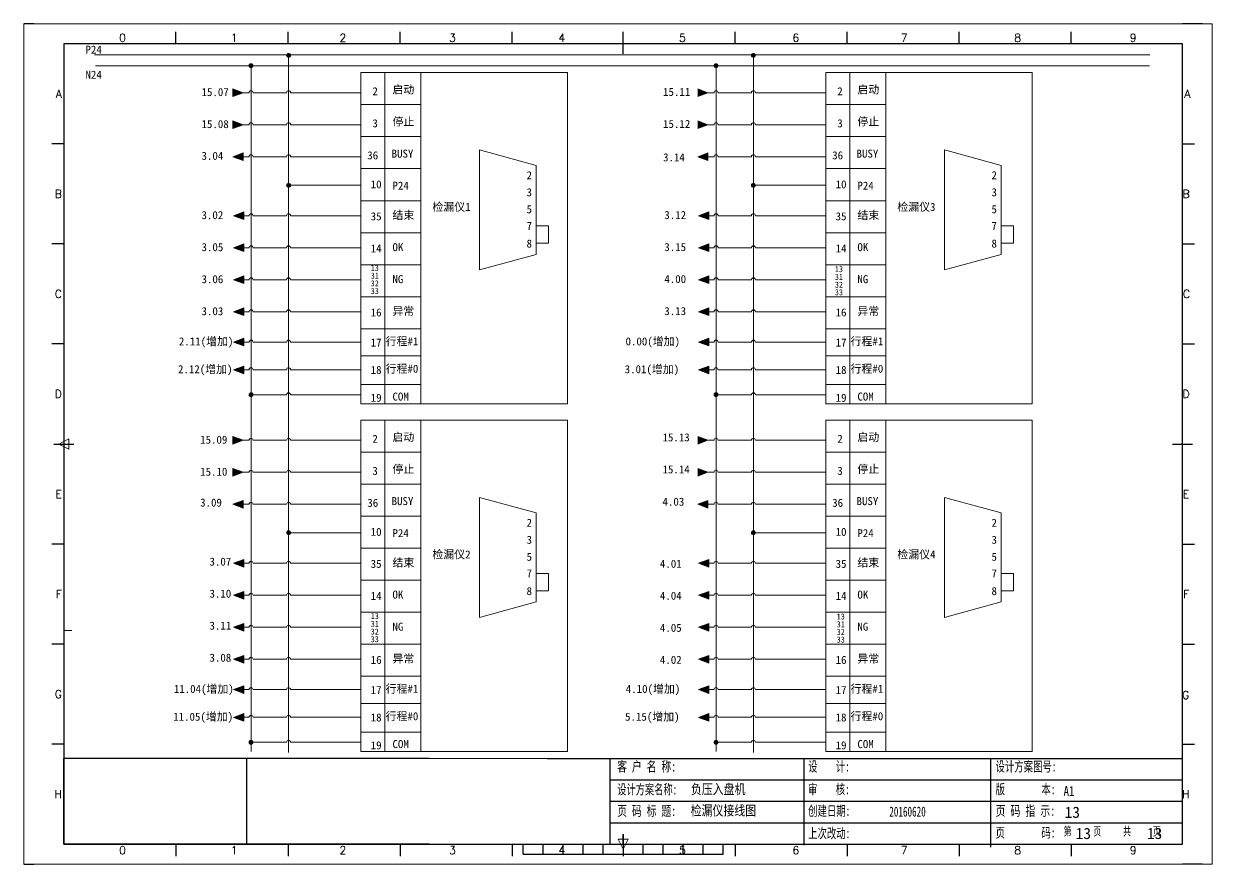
# Model space of a CAD drawing. Extents: x 2368 to 9674, y -1476 to 1321.
# Drawn here: x 5521.4 to 5818.4, y -569.8 to -359.8 of the extents above; entities that cross this region are included whole.
import ezdxf
from ezdxf.enums import TextEntityAlignment as Align

# ---------------------------------------------------------------- set-up
doc = ezdxf.new("R2010")
doc.units = 0
doc.header["$MEASUREMENT"] = 0
doc.layers.add('AE_BOR', color=1, linetype='Continuous')
doc.layers.add('MISC', color=2, linetype='Continuous')
doc.styles.add('Standard0.67', font='', dxfattribs={"width": 0.67})
doc.styles.add('Standard_0.8', font='', dxfattribs={"width": 0.8})
doc.styles.add('WD', font='romans.shx', dxfattribs={"bigfont": 'gbcbig.shx'})
doc.styles.add('样式 0', font='')
doc.styles.get('Standard0.67').set_extended_font_data('FangSong_GB2312')
doc.styles.get('Standard_0.8').set_extended_font_data('FangSong_GB2312')
doc.styles.get('样式 0').set_extended_font_data('KaiTi_GB2312')

# ---------------------------------------------------------------- blocks, each defined once
blk = doc.blocks.new('gb_a2_a')
for p, q in [((584, 410), (25, 410)), ((25, 410), (25, 10)), ((584, 10), (584, 410)), ((25, 10), (584, 10))]:
    blk.add_line(p, q)
at = {"lineweight": 9, "ltscale": 0.1}
blk.add_line((25, 116.86), (29, 116.86), dxfattribs=at)
at = {"layer": 'AE_BOR', "lineweight": 30}
for p, q in [((10, 420), (4.93, 420)), ((594, 420), (584, 420)), ((4.93, 0), (10, 0)), ((594, 0), (584, 0))]:
    blk.add_line(p, q, dxfattribs=at)
at = {"layer": 'AE_BOR', "color": 1, "lineweight": 15}
for p, q in [((4.93, 420), (598.93, 420)), ((4.93, 0), (4.93, 420)), ((598.93, 420), (598.93, 0)), ((22.5, 210), (27.5, 212.5)), ((27.5, 207.5), (22.5, 210)), ((27.5, 212.5), (27.5, 207.5)), ((304.5, 7.5), (302, 12.5)), ((302, 12.5), (307, 12.5)), ((307, 12.5), (304.5, 7.5)), ((598.93, 0), (4.93, 0))]:
    blk.add_line(p, q, dxfattribs=at)
at = {"layer": 'AE_BOR'}
for p, q in [((81, 410), (81, 416)), ((137, 410), (137, 416)), ((193, 410), (193, 416)), ((249, 410), (249, 416)), ((304.5, 410), (304.5, 416)), ((360.5, 410), (360.5, 416)), ((416.5, 410), (416.5, 416)), ((472.5, 410), (472.5, 416)), ((528.5, 410), (528.5, 416)), ((25, 360), (19, 360)), ((584, 360), (590, 360)), ((25, 310), (19, 310)), ((584, 310), (590, 310)), ((25, 260), (19, 260)), ((584, 260), (590, 260)), ((25, 160), (19, 160)), ((584, 160), (590, 160)), ((25, 110), (19, 110)), ((584, 110), (590, 110)), ((25, 60), (19, 60)), ((584, 60), (590, 60)), ((81, 10), (81, 4)), ((137, 10), (137, 4)), ((193, 10), (193, 4)), ((249, 10), (249, 4)), ((304.5, 10), (304.5, 4)), ((360.5, 10), (360.5, 4)), ((416.5, 10), (416.5, 4)), ((472.5, 10), (472.5, 4)), ((528.5, 10), (528.5, 4))]:
    blk.add_line(p, q, dxfattribs=at)
at = {"layer": 'AE_BOR', "color": 2, "lineweight": 30}
for p, q in [((304.5, 405), (304.5, 415)), ((20, 210), (30, 210)), ((579, 210), (589, 210)), ((304.5, 10), (304.5, 15)), ((304.5, 15), (304.5, 5)), ((254.5, 5), (254.5, 10)), ((264.5, 5), (264.5, 10)), ((274.5, 5), (274.5, 10)), ((284.5, 5), (284.5, 10)), ((294.5, 5), (294.5, 10)), ((304.5, 10), (304.5, 5)), ((314.5, 5), (314.5, 10)), ((324.5, 5), (324.5, 10)), ((334.5, 5), (334.5, 10)), ((344.5, 5), (344.5, 10)), ((354.5, 5), (354.5, 10)), ((254.5, 5), (354.5, 5))]:
    blk.add_line(p, q, dxfattribs=at)
at = {"layer": 'AE_BOR', "style": 'WD'}
for s, p in [('0', (54.27, 411)), ('1', (110.12, 411)), ('2', (164.42, 411)), ('3', (219.22, 411)), ('4', (273.82, 411)), ('5', (334.12, 411)), ('6', (390.81, 411)), ('7', (445.01, 411)), ('8', (501.67, 411)), ('9', (559.4, 411)), ('0', (54.27, 5)), ('1', (110.12, 5)), ('2', (164.42, 5)), ('3', (219.22, 5)), ('4', (273.82, 5)), ('5', (334.12, 5)), ('6', (390.81, 5)), ('7', (445.01, 5)), ('8', (501.67, 5)), ('9', (559.4, 5))]:
    blk.add_text(s, height=4, dxfattribs=at).set_placement(p, align=Align.CENTER)
for s, p in [('A', (24, 385)), ('A', (588.05, 385)), ('B', (24, 335)), ('B', (587.67, 335)), ('C', (24, 285)), ('C', (587.86, 285)), ('D', (24, 235)), ('D', (587.67, 235)), ('E', (24, 185)), ('E', (587.48, 185)), ('F', (24, 135)), ('F', (587.48, 135)), ('F', (587.48, 135)), ('G', (24, 85)), ('G', (587.48, 84.56)), ('H', (24, 35)), ('H', (587.67, 35))]:
    blk.add_text(s, height=4, dxfattribs=at).set_placement(p, align=Align.MIDDLE_RIGHT)

msp = doc.modelspace()

# ---------------------------------------------------------------- hatches: boundary and pattern name
at = {"lineweight": 0}
h = msp.add_hatch(color=256, dxfattribs=at)
edge = h.paths.add_edge_path()
edge.add_arc((5587.59158, -367.69015), 0.5, 0, 360)
h = msp.add_hatch(color=256, dxfattribs=at)
edge = h.paths.add_edge_path()
edge.add_arc((5703.77703, -367.69015), 0.5, 0, 360)
h = msp.add_hatch(color=256, dxfattribs=at)
edge = h.paths.add_edge_path()
edge.add_arc((5578.22816, -370.26906), 0.5, 0, 360)
h = msp.add_hatch(color=256, dxfattribs=at)
edge = h.paths.add_edge_path()
edge.add_arc((5694.41361, -370.26906), 0.5, 0, 360)
for points in [[(5573.64728, -376.04894), (5573.64728, -377.96588), (5576.22624, -377.00741)], [(5689.83274, -376.04894), (5689.83274, -377.96588), (5692.41169, -377.00741)], [(5573.64728, -384.04894), (5573.64728, -385.96588), (5576.22624, -385.00741)], [(5689.83274, -384.04894), (5689.83274, -385.96588), (5692.41169, -385.00741)], [(5576.22624, -393.96612), (5576.22624, -392.04919), (5573.64728, -393.00766)], [(5692.41169, -393.96612), (5692.41169, -392.04919), (5689.83274, -393.00766)], [(5576.43345, -408.71852), (5576.43345, -406.80158), (5573.8545, -407.76005)], [(5692.61891, -408.71852), (5692.61891, -406.80158), (5690.03996, -407.76005)], [(5576.43345, -416.71852), (5576.43345, -414.80158), (5573.8545, -415.76005)], [(5692.61891, -416.71852), (5692.61891, -414.80158), (5690.03996, -415.76005)], [(5576.43345, -424.71852), (5576.43345, -422.80158), (5573.8545, -423.76005)], [(5692.61891, -424.71852), (5692.61891, -422.80158), (5690.03996, -423.76005)], [(5576.43345, -432.71852), (5576.43345, -430.80158), (5573.8545, -431.76005)], [(5692.61891, -432.71852), (5692.61891, -430.80158), (5690.03996, -431.76005)], [(5576.43345, -440.26649), (5576.43345, -438.34956), (5573.8545, -439.30803)], [(5692.61891, -440.26649), (5692.61891, -438.34956), (5690.03996, -439.30803)], [(5576.43345, -447.21661), (5576.43345, -445.29967), (5573.8545, -446.25814)], [(5692.61891, -447.21661), (5692.61891, -445.29967), (5690.03996, -446.25814)], [(5573.64728, -462.87805), (5573.64728, -464.79499), (5576.22624, -463.83652)], [(5689.83274, -462.87805), (5689.83274, -464.79499), (5692.41169, -463.83652)], [(5573.64728, -470.87805), (5573.64728, -472.79499), (5576.22624, -471.83652)], [(5689.83274, -470.87805), (5689.83274, -472.79499), (5692.41169, -471.83652)], [(5576.22624, -480.79523), (5576.22624, -478.8783), (5573.64728, -479.83676)], [(5692.41169, -480.79523), (5692.41169, -478.8783), (5689.83274, -479.83676)], [(5576.43345, -495.54763), (5576.43345, -493.63069), (5573.8545, -494.58916)], [(5692.61891, -495.54763), (5692.61891, -493.63069), (5690.03996, -494.58916)], [(5576.43345, -503.54763), (5576.43345, -501.63069), (5573.8545, -502.58916)], [(5692.61891, -503.54763), (5692.61891, -501.63069), (5690.03996, -502.58916)], [(5576.43345, -511.54763), (5576.43345, -509.63069), (5573.8545, -510.58916)], [(5692.61891, -511.54763), (5692.61891, -509.63069), (5690.03996, -510.58916)], [(5576.43345, -519.54763), (5576.43345, -517.63069), (5573.8545, -518.58916)], [(5692.61891, -519.54763), (5692.61891, -517.63069), (5690.03996, -518.58916)], [(5576.43345, -527.0956), (5576.43345, -525.17867), (5573.8545, -526.13713)], [(5692.61891, -527.0956), (5692.61891, -525.17867), (5690.03996, -526.13713)], [(5576.43345, -534.04572), (5576.43345, -532.12878), (5573.8545, -533.08725)], [(5692.61891, -534.04572), (5692.61891, -532.12878), (5690.03996, -533.08725)]]:
    msp.add_hatch(color=256, dxfattribs=at).paths.add_polyline_path(points)
h = msp.add_hatch(color=256, dxfattribs=at)
edge = h.paths.add_edge_path()
edge.add_arc((5587.59158, -400.15341), 0.5, 0, 360)
h = msp.add_hatch(color=256, dxfattribs=at)
edge = h.paths.add_edge_path()
edge.add_arc((5703.77703, -400.15341), 0.5, 0, 360)
h = msp.add_hatch(color=256, dxfattribs=at)
edge = h.paths.add_edge_path()
edge.add_arc((5578.22816, -452.48754), 0.5, 0, 360)
h = msp.add_hatch(color=256, dxfattribs=at)
edge = h.paths.add_edge_path()
edge.add_arc((5694.41361, -452.48754), 0.5, 0, 360)
h = msp.add_hatch(color=256, dxfattribs=at)
edge = h.paths.add_edge_path()
edge.add_arc((5587.59158, -486.98252), 0.5, 0, 360)
h = msp.add_hatch(color=256, dxfattribs=at)
edge = h.paths.add_edge_path()
edge.add_arc((5703.77703, -486.98252), 0.5, 0, 360)
h = msp.add_hatch(color=256, dxfattribs=at)
edge = h.paths.add_edge_path()
edge.add_arc((5578.22816, -539.31665), 0.5, 0, 360)
h = msp.add_hatch(color=256, dxfattribs=at)
edge = h.paths.add_edge_path()
edge.add_arc((5694.41361, -539.31665), 0.5, 0, 360)

# ---------------------------------------------------------------- linework, layer by layer
for p, q in [((5539.06744, -367.584), (5802.83879, -367.584)), ((5587.59158, -375.10831), (5587.59158, -368.19015)), ((5703.77703, -375.10831), (5703.77703, -368.19015)), ((5539.32785, -370.26494), (5802.72344, -370.26494)), ((5578.22816, -541.63165), (5578.22816, -370.76906)), ((5587.59158, -444.188), (5587.59158, -370.56161)), ((5694.41361, -541.63165), (5694.41361, -370.76906)), ((5703.77703, -444.188), (5703.77703, -370.56161)), ((5611.64575, -371.99098), (5611.64575, -454.75786)), ((5620.64575, -371.99098), (5620.64575, -454.75786)), ((5727.8312, -371.99098), (5727.8312, -454.75786)), ((5736.8312, -371.99098), (5736.8312, -454.75786)), ((5576.22624, -377.00741), (5573.64728, -376.04894)), ((5573.64728, -376.04894), (5573.64728, -377.96588)), ((5576.22624, -377.00741), (5573.64728, -377.96588)), ((5577.72816, -377.00741), (5576.22624, -377.00741)), ((5587.09158, -377.00741), (5578.72816, -377.00741)), ((5605.64575, -377.00741), (5588.09158, -377.00741)), ((5692.41169, -377.00741), (5689.83274, -376.04894)), ((5692.41169, -377.00741), (5689.83274, -377.96588)), ((5693.91361, -377.00741), (5692.41169, -377.00741)), ((5703.27703, -377.00741), (5694.91361, -377.00741)), ((5721.8312, -377.00741), (5704.27703, -377.00741)), ((5605.64575, -379.99098), (5620.64575, -379.99098)), ((5721.8312, -379.99098), (5736.8312, -379.99098)), ((5576.22624, -385.00741), (5573.64728, -384.04894)), ((5573.64728, -384.04894), (5573.64728, -385.96588)), ((5576.22624, -385.00741), (5573.64728, -385.96588)), ((5577.72816, -385.00741), (5576.22624, -385.00741)), ((5587.09158, -385.00741), (5578.72816, -385.00741)), ((5605.64575, -385.00741), (5588.09158, -385.00741)), ((5692.41169, -385.00741), (5689.83274, -384.04894)), ((5692.41169, -385.00741), (5689.83274, -385.96588)), ((5693.91361, -385.00741), (5692.41169, -385.00741)), ((5703.27703, -385.00741), (5694.91361, -385.00741)), ((5721.8312, -385.00741), (5704.27703, -385.00741)), ((5605.64575, -387.99098), (5620.64575, -387.99098)), ((5721.8312, -387.99098), (5736.8312, -387.99098)), ((5635.30556, -391.30037), (5649.49041, -395.16436)), ((5635.30556, -391.30037), (5635.30556, -421.30037)), ((5751.49101, -391.30037), (5765.67586, -395.16436)), ((5751.49101, -391.30037), (5751.49101, -421.30037)), ((5573.64728, -393.00766), (5576.22624, -392.04919)), ((5573.64728, -393.00766), (5576.22624, -393.96612)), ((5576.22624, -393.96612), (5576.22624, -392.04919)), ((5577.72816, -393.00741), (5576.22624, -393.00741)), ((5587.09158, -393.00741), (5578.72816, -393.00741)), ((5605.64575, -393.00741), (5588.09158, -393.00741)), ((5689.83274, -393.00766), (5692.41169, -392.04919)), ((5689.83274, -393.00766), (5692.41169, -393.96612)), ((5692.41169, -393.96612), (5692.41169, -392.04919)), ((5693.91361, -393.00741), (5692.41169, -393.00741)), ((5703.27703, -393.00741), (5694.91361, -393.00741)), ((5721.8312, -393.00741), (5704.27703, -393.00741)), ((5605.64575, -395.99098), (5620.64575, -395.99098)), ((5649.49041, -395.16436), (5649.49041, -417.43638)), ((5721.8312, -395.99098), (5736.8312, -395.99098)), ((5765.67586, -395.16436), (5765.67586, -417.43638)), ((5605.64575, -400.15341), (5587.59158, -400.15341)), ((5721.8312, -400.15341), (5703.77703, -400.15341)), ((5573.8545, -407.76005), (5576.43345, -406.80158)), ((5576.43345, -408.71852), (5576.43345, -406.80158)), ((5605.64575, -403.99098), (5620.64575, -403.99098)), ((5690.03996, -407.76005), (5692.61891, -406.80158)), ((5692.61891, -408.71852), (5692.61891, -406.80158)), ((5721.8312, -403.99098), (5736.8312, -403.99098)), ((5573.8545, -407.76005), (5576.43345, -408.71852)), ((5577.72816, -407.75942), (5573.96374, -407.76053)), ((5587.09158, -407.75667), (5578.72816, -407.75913)), ((5605.64575, -407.7512), (5588.09158, -407.75637)), ((5690.03996, -407.76005), (5692.61891, -408.71852)), ((5693.91361, -407.75942), (5690.1492, -407.76053)), ((5703.27703, -407.75667), (5694.91361, -407.75913)), ((5721.8312, -407.7512), (5704.27703, -407.75637)), ((5605.64575, -411.99098), (5620.64575, -411.99098)), ((5649.42964, -410.27943), (5652.57654, -410.27943)), ((5652.57654, -410.27943), (5652.57654, -414.61189)), ((5721.8312, -411.99098), (5736.8312, -411.99098)), ((5765.6151, -410.27943), (5768.762, -410.27943)), ((5768.762, -410.27943), (5768.762, -414.61189)), ((5573.8545, -415.76005), (5576.43345, -414.80158)), ((5573.8545, -415.76005), (5576.43345, -416.71852)), ((5577.72816, -415.75942), (5576.22624, -415.75987)), ((5576.43345, -416.71852), (5576.43345, -414.80158)), ((5587.09158, -415.75667), (5578.72816, -415.75913)), ((5605.64575, -415.7512), (5588.09158, -415.75637)), ((5652.57654, -414.61189), (5649.51469, -414.61189)), ((5690.03996, -415.76005), (5692.61891, -414.80158)), ((5690.03996, -415.76005), (5692.61891, -416.71852)), ((5693.91361, -415.75942), (5692.41169, -415.75987)), ((5692.61891, -416.71852), (5692.61891, -414.80158)), ((5703.27703, -415.75667), (5694.91361, -415.75913)), ((5721.8312, -415.7512), (5704.27703, -415.75637)), ((5768.762, -414.61189), (5765.70015, -414.61189)), ((5635.30556, -421.30037), (5649.49041, -417.43638)), ((5751.49101, -421.30037), (5765.67586, -417.43638)), ((5605.64575, -419.99098), (5620.64575, -419.99098)), ((5721.8312, -419.99098), (5736.8312, -419.99098)), ((5573.8545, -423.76005), (5576.43345, -422.80158)), ((5573.8545, -423.76005), (5576.43345, -424.71852)), ((5577.72816, -423.7512), (5576.24316, -423.7512)), ((5576.43345, -424.71852), (5576.43345, -422.80158)), ((5587.09158, -423.7512), (5578.72816, -423.7512)), ((5605.64575, -423.7512), (5588.09158, -423.7512)), ((5690.03996, -423.76005), (5692.61891, -422.80158)), ((5690.03996, -423.76005), (5692.61891, -424.71852)), ((5693.91361, -423.7512), (5692.42862, -423.7512)), ((5692.61891, -424.71852), (5692.61891, -422.80158)), ((5703.27703, -423.7512), (5694.91361, -423.7512)), ((5721.8312, -423.7512), (5704.27703, -423.7512)), ((5605.64575, -427.99098), (5620.64575, -427.99098)), ((5721.8312, -427.99098), (5736.8312, -427.99098)), ((5573.8545, -431.76005), (5576.43345, -430.80158)), ((5573.8545, -431.76005), (5576.43345, -432.71852)), ((5577.72816, -431.7512), (5576.24316, -431.7512)), ((5576.43345, -432.71852), (5576.43345, -430.80158)), ((5587.09158, -431.7512), (5578.72816, -431.7512)), ((5605.64575, -431.7512), (5588.09158, -431.7512)), ((5690.03996, -431.76005), (5692.61891, -430.80158)), ((5690.03996, -431.76005), (5692.61891, -432.71852)), ((5693.91361, -431.7512), (5692.42862, -431.7512)), ((5692.61891, -432.71852), (5692.61891, -430.80158)), ((5703.27703, -431.7512), (5694.91361, -431.7512)), ((5721.8312, -431.7512), (5704.27703, -431.7512)), ((5605.64575, -435.99098), (5620.64575, -435.99098)), ((5721.8312, -435.99098), (5736.8312, -435.99098)), ((5573.8545, -439.30803), (5576.43345, -438.34956)), ((5573.8545, -439.30803), (5576.43345, -440.26649)), ((5576.43345, -440.26649), (5576.43345, -438.34956)), ((5577.72816, -439.34311), (5576.45587, -439.34311)), ((5587.09158, -439.34311), (5578.72816, -439.34311)), ((5605.61474, -439.34311), (5588.09158, -439.34311)), ((5690.03996, -439.30803), (5692.61891, -438.34956)), ((5690.03996, -439.30803), (5692.61891, -440.26649)), ((5692.61891, -440.26649), (5692.61891, -438.34956)), ((5693.91361, -439.34311), (5692.64132, -439.34311)), ((5703.27703, -439.34311), (5694.91361, -439.34311)), ((5721.8002, -439.34311), (5704.27703, -439.34311)), ((5573.8545, -446.25814), (5576.43345, -445.29967)), ((5576.43345, -447.21661), (5576.43345, -445.29967)), ((5587.59158, -541.8805), (5587.59158, -444.188)), ((5605.64575, -442.77126), (5620.64575, -442.77126)), ((5690.03996, -446.25814), (5692.61891, -445.29967)), ((5692.61891, -447.21661), (5692.61891, -445.29967)), ((5703.77703, -541.8805), (5703.77703, -444.188)), ((5721.8312, -442.77126), (5736.8312, -442.77126)), ((5573.8545, -446.25814), (5576.43345, -447.21661)), ((5577.72816, -446.2185), (5576.4929, -446.2185)), ((5587.09158, -446.2185), (5578.72816, -446.2185)), ((5605.61474, -446.2185), (5588.09158, -446.2185)), ((5690.03996, -446.25814), (5692.61891, -447.21661)), ((5693.91361, -446.2185), (5692.67836, -446.2185)), ((5703.27703, -446.2185), (5694.91361, -446.2185)), ((5721.8002, -446.2185), (5704.27703, -446.2185)), ((5605.64575, -449.92409), (5620.64575, -449.92409)), ((5721.8312, -449.92409), (5736.8312, -449.92409)), ((5587.09158, -452.48754), (5578.22816, -452.48754)), ((5605.61151, -452.48754), (5588.09158, -452.48754)), ((5703.27703, -452.48754), (5694.41361, -452.48754)), ((5721.79697, -452.48754), (5704.27703, -452.48754)), ((5611.64575, -458.82009), (5611.64575, -541.58697)), ((5620.64575, -458.82009), (5620.64575, -541.58697)), ((5727.8312, -458.82009), (5727.8312, -541.58697)), ((5736.8312, -458.82009), (5736.8312, -541.58697)), ((5576.22624, -463.83652), (5573.64728, -462.87805)), ((5573.64728, -462.87805), (5573.64728, -464.79499)), ((5692.41169, -463.83652), (5689.83274, -462.87805)), ((5576.22624, -463.83652), (5573.64728, -464.79499)), ((5577.72816, -463.83652), (5576.22624, -463.83652)), ((5587.09158, -463.83652), (5578.72816, -463.83652)), ((5605.64575, -463.83652), (5588.09158, -463.83652)), ((5692.41169, -463.83652), (5689.83274, -464.79499)), ((5693.91361, -463.83652), (5692.41169, -463.83652)), ((5703.27703, -463.83652), (5694.91361, -463.83652)), ((5721.8312, -463.83652), (5704.27703, -463.83652)), ((5605.64575, -466.82009), (5620.64575, -466.82009)), ((5721.8312, -466.82009), (5736.8312, -466.82009)), ((5576.22624, -471.83652), (5573.64728, -470.87805)), ((5573.64728, -470.87805), (5573.64728, -472.79499)), ((5576.22624, -471.83652), (5573.64728, -472.79499)), ((5577.72816, -471.83652), (5576.22624, -471.83652)), ((5587.09158, -471.83652), (5578.72816, -471.83652)), ((5605.64575, -471.83652), (5588.09158, -471.83652)), ((5692.41169, -471.83652), (5689.83274, -470.87805)), ((5692.41169, -471.83652), (5689.83274, -472.79499)), ((5693.91361, -471.83652), (5692.41169, -471.83652)), ((5703.27703, -471.83652), (5694.91361, -471.83652)), ((5721.8312, -471.83652), (5704.27703, -471.83652)), ((5605.64575, -474.82009), (5620.64575, -474.82009)), ((5721.8312, -474.82009), (5736.8312, -474.82009)), ((5635.30556, -478.12948), (5649.49041, -481.99347)), ((5635.30556, -478.12948), (5635.30556, -508.12948)), ((5751.49101, -478.12948), (5765.67586, -481.99347)), ((5751.49101, -478.12948), (5751.49101, -508.12948)), ((5573.64728, -479.83676), (5576.22624, -478.8783)), ((5573.64728, -479.83676), (5576.22624, -480.79523)), ((5576.22624, -480.79523), (5576.22624, -478.8783)), ((5577.72816, -479.83652), (5576.22624, -479.83652)), ((5587.09158, -479.83652), (5578.72816, -479.83652)), ((5605.64575, -479.83652), (5588.09158, -479.83652)), ((5689.83274, -479.83676), (5692.41169, -478.8783)), ((5689.83274, -479.83676), (5692.41169, -480.79523)), ((5692.41169, -480.79523), (5692.41169, -478.8783)), ((5693.91361, -479.83652), (5692.41169, -479.83652)), ((5703.27703, -479.83652), (5694.91361, -479.83652)), ((5721.8312, -479.83652), (5704.27703, -479.83652)), ((5605.64575, -482.82009), (5620.64575, -482.82009)), ((5649.49041, -481.99347), (5649.49041, -504.26549)), ((5721.8312, -482.82009), (5736.8312, -482.82009)), ((5765.67586, -481.99347), (5765.67586, -504.26549)), ((5605.64575, -486.98252), (5587.59158, -486.98252)), ((5721.8312, -486.98252), (5703.77703, -486.98252)), ((5605.64575, -490.82009), (5620.64575, -490.82009)), ((5721.8312, -490.82009), (5736.8312, -490.82009)), ((5573.8545, -494.58916), (5576.43345, -493.63069)), ((5573.8545, -494.58916), (5576.43345, -495.54763)), ((5577.72816, -494.58853), (5573.96374, -494.58964)), ((5576.43345, -495.54763), (5576.43345, -493.63069)), ((5587.09158, -494.58578), (5578.72816, -494.58824)), ((5605.64575, -494.58031), (5588.09158, -494.58548)), ((5690.03996, -494.58916), (5692.61891, -493.63069)), ((5690.03996, -494.58916), (5692.61891, -495.54763)), ((5693.91361, -494.58853), (5690.1492, -494.58964)), ((5692.61891, -495.54763), (5692.61891, -493.63069)), ((5703.27703, -494.58578), (5694.91361, -494.58824)), ((5721.8312, -494.58031), (5704.27703, -494.58548)), ((5605.64575, -498.82009), (5620.64575, -498.82009)), ((5649.42964, -497.10854), (5652.57654, -497.10854)), ((5652.57654, -497.10854), (5652.57654, -501.441)), ((5721.8312, -498.82009), (5736.8312, -498.82009)), ((5765.6151, -497.10854), (5768.762, -497.10854)), ((5768.762, -497.10854), (5768.762, -501.441)), ((5573.8545, -502.58916), (5576.43345, -501.63069)), ((5576.43345, -503.54763), (5576.43345, -501.63069)), ((5652.57654, -501.441), (5649.51469, -501.441)), ((5690.03996, -502.58916), (5692.61891, -501.63069)), ((5692.61891, -503.54763), (5692.61891, -501.63069)), ((5768.762, -501.441), (5765.70015, -501.441)), ((5573.8545, -502.58916), (5576.43345, -503.54763)), ((5577.72816, -502.58853), (5576.22624, -502.58898)), ((5587.09158, -502.58578), (5578.72816, -502.58824)), ((5605.64575, -502.58031), (5588.09158, -502.58548)), ((5635.30556, -508.12948), (5649.49041, -504.26549)), ((5690.03996, -502.58916), (5692.61891, -503.54763)), ((5693.91361, -502.58853), (5692.41169, -502.58898)), ((5703.27703, -502.58578), (5694.91361, -502.58824)), ((5721.8312, -502.58031), (5704.27703, -502.58548)), ((5751.49101, -508.12948), (5765.67586, -504.26549)), ((5605.64575, -506.82009), (5620.64575, -506.82009)), ((5721.8312, -506.82009), (5736.8312, -506.82009)), ((5573.8545, -510.58916), (5576.43345, -509.63069)), ((5573.8545, -510.58916), (5576.43345, -511.54763)), ((5577.72816, -510.58031), (5576.24316, -510.58031)), ((5576.43345, -511.54763), (5576.43345, -509.63069)), ((5587.09158, -510.58031), (5578.72816, -510.58031)), ((5605.64575, -510.58031), (5588.09158, -510.58031)), ((5690.03996, -510.58916), (5692.61891, -509.63069)), ((5690.03996, -510.58916), (5692.61891, -511.54763)), ((5693.91361, -510.58031), (5692.42862, -510.58031)), ((5692.61891, -511.54763), (5692.61891, -509.63069)), ((5703.27703, -510.58031), (5694.91361, -510.58031)), ((5721.8312, -510.58031), (5704.27703, -510.58031)), ((5605.64575, -514.82009), (5620.64575, -514.82009)), ((5721.8312, -514.82009), (5736.8312, -514.82009)), ((5573.8545, -518.58916), (5576.43345, -517.63069)), ((5573.8545, -518.58916), (5576.43345, -519.54763)), ((5577.72816, -518.58031), (5576.24316, -518.58031)), ((5576.43345, -519.54763), (5576.43345, -517.63069)), ((5587.09158, -518.58031), (5578.72816, -518.58031)), ((5605.64575, -518.58031), (5588.09158, -518.58031)), ((5690.03996, -518.58916), (5692.61891, -517.63069)), ((5690.03996, -518.58916), (5692.61891, -519.54763)), ((5693.91361, -518.58031), (5692.42862, -518.58031)), ((5692.61891, -519.54763), (5692.61891, -517.63069)), ((5703.27703, -518.58031), (5694.91361, -518.58031)), ((5721.8312, -518.58031), (5704.27703, -518.58031)), ((5573.8545, -526.13713), (5576.43345, -525.17867)), ((5576.43345, -527.0956), (5576.43345, -525.17867)), ((5605.64575, -522.82009), (5620.64575, -522.82009)), ((5690.03996, -526.13713), (5692.61891, -525.17867)), ((5692.61891, -527.0956), (5692.61891, -525.17867)), ((5721.8312, -522.82009), (5736.8312, -522.82009)), ((5573.8545, -526.13713), (5576.43345, -527.0956)), ((5577.72816, -526.17222), (5576.45587, -526.17222)), ((5587.09158, -526.17222), (5578.72816, -526.17222)), ((5605.61474, -526.17222), (5588.09158, -526.17222)), ((5690.03996, -526.13713), (5692.61891, -527.0956)), ((5693.91361, -526.17222), (5692.64132, -526.17222)), ((5703.27703, -526.17222), (5694.91361, -526.17222)), ((5721.8002, -526.17222), (5704.27703, -526.17222)), ((5605.64575, -529.60037), (5620.64575, -529.60037)), ((5721.8312, -529.60037), (5736.8312, -529.60037)), ((5573.8545, -533.08725), (5576.43345, -532.12878)), ((5573.8545, -533.08725), (5576.43345, -534.04572)), ((5576.43345, -534.04572), (5576.43345, -532.12878)), ((5577.72816, -533.04761), (5576.4929, -533.04761)), ((5587.09158, -533.04761), (5578.72816, -533.04761)), ((5605.61474, -533.04761), (5588.09158, -533.04761)), ((5690.03996, -533.08725), (5692.61891, -532.12878)), ((5690.03996, -533.08725), (5692.61891, -534.04572)), ((5692.61891, -534.04572), (5692.61891, -532.12878)), ((5693.91361, -533.04761), (5692.67836, -533.04761)), ((5703.27703, -533.04761), (5694.91361, -533.04761)), ((5721.8002, -533.04761), (5704.27703, -533.04761)), ((5605.64575, -536.7532), (5620.64575, -536.7532)), ((5721.8312, -536.7532), (5736.8312, -536.7532)), ((5587.09158, -539.31665), (5578.22816, -539.31665)), ((5605.61151, -539.31665), (5588.09158, -539.31665)), ((5703.27703, -539.31665), (5694.41361, -539.31665)), ((5721.79697, -539.31665), (5704.27703, -539.31665))]:
    msp.add_line(p, q, dxfattribs=at)
at = {"color": 0, "ltscale": 2}
for p, q in [((5531.45529, -564.78885), (5531.45529, -543.34276)), ((5622.76023, -543.34276), (5531.45529, -543.34276)), ((5652.22186, -543.34276), (5810.95529, -543.34276)), ((5667.92033, -543.34276), (5667.92033, -564.78885)), ((5716.48619, -565.05329), (5716.48619, -543.34276)), ((5763.06638, -565.54675), (5763.06638, -543.34276)), ((5810.95529, -564.78885), (5810.95529, -543.34276)), ((5780.95746, -559.42732), (5810.95529, -559.42732)), ((5622.76023, -564.78885), (5531.45529, -564.78885)), ((5780.95746, -564.78885), (5810.95529, -564.78885))]:
    msp.add_line(p, q, dxfattribs=at)
at = {"color": 0}
msp.add_line((5577.10776, -543.34276), (5577.10776, -564.78885), dxfattribs=at)
at = {"lineweight": 9, "ltscale": 0.1}
for p, q in [((5622.76023, -543.34276), (5652.22186, -543.34276)), ((5622.76023, -564.78885), (5652.22186, -564.78885)), ((5650.86451, -564.78885), (5650.86451, -564.78885)), ((5650.86451, -564.78885), (5650.86451, -564.78885))]:
    msp.add_line(p, q, dxfattribs=at)
for p, q in [((5667.92033, -548.70428), (5712.17186, -548.70428)), ((5712.17186, -548.70428), (5780.95746, -548.70428)), ((5780.95746, -548.70428), (5810.95529, -548.70428)), ((5667.92033, -554.0658), (5712.17186, -554.0658)), ((5712.17186, -554.0658), (5780.95746, -554.0658)), ((5780.95746, -554.0658), (5810.95529, -554.0658)), ((5667.92033, -559.42732), (5712.17186, -559.42732)), ((5712.17186, -559.42732), (5780.95746, -559.42732)), ((5652.22186, -564.78885), (5712.17186, -564.78885)), ((5652.22186, -564.78885), (5712.17186, -564.78885)), ((5712.17186, -564.78885), (5780.95746, -564.78885))]:
    msp.add_line(p, q)
at = {"lineweight": 0}
for points in [[(5605.64575, -371.99098), (5657.27316, -371.99098), (5657.27316, -454.75786), (5605.64575, -454.75786)], [(5721.8312, -371.99098), (5773.45862, -371.99098), (5773.45862, -454.75786), (5721.8312, -454.75786)], [(5605.64575, -458.82009), (5657.27316, -458.82009), (5657.27316, -541.58697), (5605.64575, -541.58697)], [(5721.8312, -458.82009), (5773.45862, -458.82009), (5773.45862, -541.58697), (5721.8312, -541.58697)]]:
    msp.add_lwpolyline(points, close=True, dxfattribs=at)
for centre in [(5587.59158, -367.69015), (5703.77703, -367.69015), (5578.22816, -370.26906), (5694.41361, -370.26906), (5587.59158, -400.15341), (5703.77703, -400.15341), (5578.22816, -452.48754), (5694.41361, -452.48754), (5587.59158, -486.98252), (5703.77703, -486.98252), (5578.22816, -539.31665), (5694.41361, -539.31665)]:
    msp.add_circle(centre, 0.5, dxfattribs=at)
for centre, start, end in [((5578.22816, -377.00741), 0, 180), ((5587.59158, -377.00741), 360, 180), ((5694.41361, -377.00741), 0, 180), ((5703.77703, -377.00741), 360, 180), ((5578.22816, -385.00741), 0, 180), ((5587.59158, -385.00741), 360, 180), ((5694.41361, -385.00741), 0, 180), ((5703.77703, -385.00741), 360, 180), ((5578.22816, -393.00741), 0, 180), ((5587.59158, -393.00741), 360, 180), ((5694.41361, -393.00741), 0, 180), ((5703.77703, -393.00741), 360, 180), ((5578.22816, -407.75928), 0.0168747, 180.0168747), ((5587.59158, -407.75652), 0.0168747, 180.0168747), ((5694.41361, -407.75928), 0.0168747, 180.0168747), ((5703.77703, -407.75652), 0.0168747, 180.0168747), ((5578.22816, -415.75928), 0.0168747, 180.0168747), ((5587.59158, -415.75652), 0.0168747, 180.0168747), ((5694.41361, -415.75928), 0.0168747, 180.0168747), ((5703.77703, -415.75652), 0.0168747, 180.0168747), ((5578.22816, -423.7512), 360, 180), ((5587.59158, -423.7512), 360, 180), ((5694.41361, -423.7512), 360, 180), ((5703.77703, -423.7512), 360, 180), ((5578.22816, -431.7512), 0, 180), ((5587.59158, -431.7512), 0, 180), ((5694.41361, -431.7512), 0, 180), ((5703.77703, -431.7512), 0, 180), ((5578.22816, -439.34311), 0, 180), ((5587.59158, -439.34311), 0, 180), ((5694.41361, -439.34311), 0, 180), ((5703.77703, -439.34311), 0, 180), ((5578.22816, -446.2185), 0, 180), ((5587.59158, -446.2185), 0, 180), ((5694.41361, -446.2185), 0, 180), ((5703.77703, -446.2185), 0, 180), ((5587.59158, -452.48754), 0, 180), ((5703.77703, -452.48754), 0, 180), ((5578.22816, -463.83652), 0, 180), ((5587.59158, -463.83652), 360, 180), ((5694.41361, -463.83652), 0, 180), ((5703.77703, -463.83652), 360, 180), ((5578.22816, -471.83652), 0, 180), ((5587.59158, -471.83652), 360, 180), ((5694.41361, -471.83652), 0, 180), ((5703.77703, -471.83652), 360, 180), ((5578.22816, -479.83652), 0, 180), ((5587.59158, -479.83652), 360, 180), ((5694.41361, -479.83652), 0, 180), ((5703.77703, -479.83652), 360, 180), ((5578.22816, -494.58839), 0.0168747, 180.0168747), ((5587.59158, -494.58563), 0.0168747, 180.0168747), ((5694.41361, -494.58839), 0.0168747, 180.0168747), ((5703.77703, -494.58563), 0.0168747, 180.0168747), ((5578.22816, -502.58839), 0.0168747, 180.0168747), ((5587.59158, -502.58563), 0.0168747, 180.0168747), ((5694.41361, -502.58839), 0.0168747, 180.0168747), ((5703.77703, -502.58563), 0.0168747, 180.0168747), ((5578.22816, -510.58031), 360, 180), ((5587.59158, -510.58031), 360, 180), ((5694.41361, -510.58031), 360, 180), ((5703.77703, -510.58031), 360, 180), ((5578.22816, -518.58031), 0, 180), ((5587.59158, -518.58031), 0, 180), ((5694.41361, -518.58031), 0, 180), ((5703.77703, -518.58031), 0, 180), ((5578.22816, -526.17222), 0, 180), ((5587.59158, -526.17222), 0, 180), ((5694.41361, -526.17222), 0, 180), ((5703.77703, -526.17222), 0, 180), ((5578.22816, -533.04761), 0, 180), ((5587.59158, -533.04761), 0, 180), ((5694.41361, -533.04761), 0, 180), ((5703.77703, -533.04761), 0, 180), ((5587.59158, -539.31665), 0, 180), ((5703.77703, -539.31665), 0, 180)]:
    msp.add_arc(centre, 0.5, start, end, dxfattribs=at)

# ---------------------------------------------------------------- block references
at = {"xscale": 0.5, "yscale": 0.5, "zscale": 0.5}
msp.add_blockref('gb_a2_a', (5518.95529, -569.78885), dxfattribs=at)

# ---------------------------------------------------------------- texts
at = {"lineweight": 0, "attachment_point": 1}
for s, insert, char_height, width in [('{\\fSimSun|b0|i0|c134|p2;P24}', (5536.84648, -365.25533), 2, 3.3579315), ('{\\fSimSun|b0|i0|c134|p2;N24}', (5536.84648, -371.51538), 2, 3.3579315), ('{\\fSimSun|b0|i0|c134|p2;15.07}', (5565.84004, -375.85318), 2, 3.3579315), ('{\\fSimSun|b0|i0|c134|p2;2}', (5608.54394, -375.65891), 2, 3.3579315), ('{\\fSimSun|b0|i0|c134|p2;启动}', (5613.56227, -375.23226), 2, 6.4202388), ('{\\fSimSun|b0|i0|c134|p2;15.11}', (5681.18532, -375.82069), 2, 3.3579315), ('{\\fSimSun|b0|i0|c134|p2;2}', (5724.7294, -375.65891), 2, 3.3579315), ('{\\fSimSun|b0|i0|c134|p2;启动}', (5729.74773, -375.23226), 2, 6.4202388), ('{\\fSimSun|b0|i0|c134|p2;停止}', (5613.56227, -383.23226), 2, 6.4202388), ('{\\fSimSun|b0|i0|c134|p2;停止}', (5729.74773, -383.23226), 2, 6.4202388), ('{\\fSimSun|b0|i0|c134|p2;15.08}', (5565.84004, -383.85318), 2, 3.3579315), ('{\\fSimSun|b0|i0|c134|p2;3}', (5608.54394, -383.65891), 2, 3.3579315), ('{\\fSimSun|b0|i0|c134|p2;15.12}', (5681.18532, -383.82069), 2, 3.3579315), ('{\\fSimSun|b0|i0|c134|p2;3}', (5724.7294, -383.65891), 2, 3.3579315), ('{\\fSimSun|b0|i0|c134|p2;3.04}', (5565.84004, -391.77417), 2, 3.3579315), ('{\\fSimSun|b0|i0|c134|p2;36}', (5607.2694, -391.65891), 2, 3.3579315), ('{\\fSimSun|b0|i0|c134|p2;BUSY}', (5613.34795, -391.23226), 2, 6.4202388), ('{\\fSimSun|b0|i0|c134|p2;36}', (5723.45486, -391.65891), 2, 3.3579315), ('{\\fSimSun|b0|i0|c134|p2;BUSY}', (5729.5334, -391.23226), 2, 6.4202388), ('{\\fSimSun|b0|i0|c134|p2;3.14}', (5681.18532, -392.1602), 2, 3.3579315), ('{\\fSimSun|b0|i0|c134|p2;2}', (5647.07327, -396.6411), 2, 1.820485), ('{\\fSimSun|b0|i0|c134|p2;2}', (5763.25873, -396.6411), 2, 1.820485), ('{\\fSimSun|b0|i0|c134|p2;10}', (5608.12281, -398.90512), 2, 3.3579315), ('{\\fSimSun|b0|i0|c134|p2;P24}', (5613.56227, -399.23226), 2, 6.4202388), ('{\\fSimSun|b0|i0|c134|p2;3}', (5647.07327, -400.88861), 2, 1.820485), ('{\\fSimSun|b0|i0|c134|p2;10}', (5724.30827, -398.90512), 2, 3.3579315), ('{\\fSimSun|b0|i0|c134|p2;P24}', (5729.74773, -399.23226), 2, 6.4202388), ('{\\fSimSun|b0|i0|c134|p2;3}', (5763.25873, -400.88861), 2, 1.820485), ('{\\fSimSun|b0|i0|c134|p2;3.02}', (5565.84004, -406.60564), 2, 3.3579315), ('{\\fSimSun|b0|i0|c134|p2;结束}', (5613.56227, -406.60133), 2, 6.4202388), ('{\\fSimSun|b0|i0|c134|p2;检漏仪1}', (5623.53393, -404.55352), 2, 22.2503605), ('{\\fSimSun|b0|i0|c134|p2;5}', (5647.07327, -405.13613), 2, 1.820485), ('{\\fSimSun|b0|i0|c134|p2;3.12}', (5681.50172, -406.57315), 2, 3.3579315), ('{\\fSimSun|b0|i0|c134|p2;结束}', (5729.74773, -406.60133), 2, 6.4202388), ('{\\fSimSun|b0|i0|c134|p2;检漏仪3}', (5739.71938, -404.55352), 2, 22.2503605), ('{\\fSimSun|b0|i0|c134|p2;5}', (5763.25873, -405.13613), 2, 1.820485), ('{\\fSimSun|b0|i0|c134|p2;35}', (5608.12281, -406.90512), 2, 3.3579315), ('{\\fSimSun|b0|i0|c134|p2;7}', (5647.07327, -409.29869), 2, 1.820485), ('{\\fSimSun|b0|i0|c134|p2;35}', (5724.30827, -406.90512), 2, 3.3579315), ('{\\fSimSun|b0|i0|c134|p2;7}', (5763.25873, -409.29869), 2, 1.820485), ('{\\fSimSun|b0|i0|c134|p2;3.05}', (5565.84004, -414.60564), 2, 3.3579315), ('{\\fSimSun|b0|i0|c134|p2;14}', (5608.12281, -414.90512), 2, 3.3579315), ('{\\fSimSun|b0|i0|c134|p2;OK}', (5613.56227, -414.60133), 2, 6.4202388), ('{\\fSimSun|b0|i0|c134|p2;8}', (5647.07327, -413.7161), 2, 1.820485), ('{\\fSimSun|b0|i0|c134|p2;3.15}', (5681.50172, -414.57315), 2, 3.3579315), ('{\\fSimSun|b0|i0|c134|p2;14}', (5724.30827, -414.90512), 2, 3.3579315), ('{\\fSimSun|b0|i0|c134|p2;OK}', (5729.74773, -414.60133), 2, 6.4202388), ('{\\fSimSun|b0|i0|c134|p2;8}', (5763.25873, -413.7161), 2, 1.820485), ('{\\fSimSun|b0|i0|c134|p2;13}', (5608.12281, -420.02847), 1.5, 3.3579315), ('{\\fSimSun|b0|i0|c134|p2;13}', (5724.11337, -420.35335), 1.5, 3.3579315), ('{\\fSimSun|b0|i0|c134|p2;3.06}', (5565.84004, -422.60564), 2, 3.3579315), ('{\\fSimSun|b0|i0|c134|p2;31}', (5608.12281, -421.9735), 1.5, 3.3579315), ('{\\fSimSun|b0|i0|c134|p2;32}', (5608.12281, -423.9053), 1.5, 3.3579315), ('{\\fSimSun|b0|i0|c134|p2;NG}', (5613.56227, -422.60133), 2, 6.4202388), ('{\\fSimSun|b0|i0|c134|p2;4.00}', (5681.50172, -422.57315), 2, 3.3579315), ('{\\fSimSun|b0|i0|c134|p2;31}', (5724.11337, -422.29839), 1.5, 3.3579315), ('{\\fSimSun|b0|i0|c134|p2;32}', (5724.11337, -424.23018), 1.5, 3.3579315), ('{\\fSimSun|b0|i0|c134|p2;NG}', (5729.74773, -422.60133), 2, 6.4202388), ('{\\fSimSun|b0|i0|c134|p2;33}', (5608.12281, -425.80611), 1.5, 3.3579315), ('{\\fSimSun|b0|i0|c134|p2;33}', (5724.11337, -426.13099), 1.5, 3.3579315), ('{\\fSimSun|b0|i0|c134|p2;3.03}', (5565.84004, -430.60564), 2, 3.3579315), ('{\\fSimSun|b0|i0|c134|p2;异常}', (5613.56227, -430.60133), 2, 6.4202388), ('{\\fSimSun|b0|i0|c134|p2;3.13}', (5681.50172, -430.57315), 2, 3.3579315), ('{\\fSimSun|b0|i0|c134|p2;异常}', (5729.74773, -430.60133), 2, 6.4202388), ('{\\fSimSun|b0|i0|c134|p2;16}', (5608.12281, -430.90512), 2, 3.3579315), ('{\\fSimSun|b0|i0|c134|p2;16}', (5724.30827, -430.90512), 2, 3.3579315), ('{\\fSimSun|b0|i0|c134|p2;\\C1;2.11(增加)}', (5560.18825, -438.15361), 2, 14.218222), ('{\\fSimSun|b0|i0|c134|p2;17}', (5608.12281, -438.43048), 2, 3.3579315), ('{\\fSimSun|b0|i0|c134|p2;行程#1}', (5611.84627, -438.12669), 2, 8.3600685), ('{\\fSimSun|b0|i0|c134|p2;\\C1;0.00(增加)}', (5671.80725, -438.15361), 2, 18.6074631), ('{\\fSimSun|b0|i0|c134|p2;17}', (5724.30827, -438.43048), 2, 3.3579315), ('{\\fSimSun|b0|i0|c134|p2;行程#1}', (5728.03172, -438.12669), 2, 8.3600685), ('{\\fSimSun|b0|i0|c134|p2;\\C1;2.12(增加)}', (5559.96659, -445.10373), 2, 13.8858159), ('{\\fSimSun|b0|i0|c134|p2;18}', (5608.12281, -445.28527), 2, 3.3579315), ('{\\fSimSun|b0|i0|c134|p2;行程#0}', (5611.84627, -444.98155), 2, 8.3600685), ('{\\fSimSun|b0|i0|c134|p2;\\C1;3.01(增加)}', (5671.59083, -445.10373), 2, 19.8473347), ('{\\fSimSun|b0|i0|c134|p2;18}', (5724.30827, -445.28527), 2, 3.3579315), ('{\\fSimSun|b0|i0|c134|p2;行程#0}', (5728.03172, -444.98155), 2, 8.3600685), ('{\\fSimSun|b0|i0|c134|p2;19}', (5608.12281, -452.24216), 2, 3.3579315), ('{\\fSimSun|b0|i0|c134|p2;COM}', (5613.56227, -451.93837), 2, 6.4202388), ('{\\fSimSun|b0|i0|c134|p2;19}', (5724.30827, -452.24216), 2, 3.3579315), ('{\\fSimSun|b0|i0|c134|p2;COM}', (5729.74773, -451.93837), 2, 6.4202388), ('{\\fSimSun|b0|i0|c134|p2;15.09}', (5565.49382, -462.71265), 2, 3.3579315), ('{\\fSimSun|b0|i0|c134|p2;2}', (5608.54394, -462.48802), 2, 3.3579315), ('{\\fSimSun|b0|i0|c134|p2;启动}', (5613.56227, -462.06137), 2, 6.4202388), ('{\\fSimSun|b0|i0|c134|p2;15.13}', (5681.03873, -462.12932), 2, 3.3579315), ('{\\fSimSun|b0|i0|c134|p2;2}', (5724.7294, -462.48802), 2, 3.3579315), ('{\\fSimSun|b0|i0|c134|p2;启动}', (5729.74773, -462.06137), 2, 6.4202388), ('{\\fSimSun|b0|i0|c134|p2;15.10}', (5565.49382, -470.71265), 2, 3.3579315), ('{\\fSimSun|b0|i0|c134|p2;3}', (5608.54394, -470.48802), 2, 3.3579315), ('{\\fSimSun|b0|i0|c134|p2;停止}', (5613.56227, -470.06137), 2, 6.4202388), ('{\\fSimSun|b0|i0|c134|p2;15.14}', (5681.03873, -470.12932), 2, 3.3579315), ('{\\fSimSun|b0|i0|c134|p2;3}', (5724.7294, -470.48802), 2, 3.3579315), ('{\\fSimSun|b0|i0|c134|p2;停止}', (5729.74773, -470.06137), 2, 6.4202388), ('{\\fSimSun|b0|i0|c134|p2;BUSY}', (5613.34795, -478.06137), 2, 6.4202388), ('{\\fSimSun|b0|i0|c134|p2;BUSY}', (5729.5334, -478.06137), 2, 6.4202388), ('{\\fSimSun|b0|i0|c134|p2;3.09}', (5565.49382, -478.4231), 2, 3.3579315), ('{\\fSimSun|b0|i0|c134|p2;36}', (5607.2694, -478.48802), 2, 3.3579315), ('{\\fSimSun|b0|i0|c134|p2;4.03}', (5681.03873, -478.20052), 2, 3.3579315), ('{\\fSimSun|b0|i0|c134|p2;36}', (5723.45486, -478.48802), 2, 3.3579315), ('{\\fSimSun|b0|i0|c134|p2;2}', (5647.07327, -483.47021), 2, 1.820485), ('{\\fSimSun|b0|i0|c134|p2;2}', (5763.25873, -483.47021), 2, 1.820485), ('{\\fSimSun|b0|i0|c134|p2;10}', (5608.12281, -485.73423), 2, 3.3579315), ('{\\fSimSun|b0|i0|c134|p2;P24}', (5613.56227, -486.06137), 2, 6.4202388), ('{\\fSimSun|b0|i0|c134|p2;10}', (5724.30827, -485.73423), 2, 3.3579315), ('{\\fSimSun|b0|i0|c134|p2;P24}', (5729.74773, -486.06137), 2, 6.4202388), ('{\\fSimSun|b0|i0|c134|p2;3}', (5647.07327, -487.71772), 2, 1.820485), ('{\\fSimSun|b0|i0|c134|p2;3}', (5763.25873, -487.71772), 2, 1.820485), ('{\\fSimSun|b0|i0|c134|p2;检漏仪2}', (5623.53393, -491.38263), 2, 22.2503605), ('{\\fSimSun|b0|i0|c134|p2;5}', (5647.07327, -491.96523), 2, 1.820485), ('{\\fSimSun|b0|i0|c134|p2;检漏仪4}', (5739.71938, -491.38263), 2, 22.2503605), ('{\\fSimSun|b0|i0|c134|p2;5}', (5763.25873, -491.96523), 2, 1.820485), ('{\\fSimSun|b0|i0|c134|p2;3.07}', (5567.82831, -493.17873), 2, 3.3579315), ('{\\fSimSun|b0|i0|c134|p2;35}', (5608.12281, -493.73423), 2, 3.3579315), ('{\\fSimSun|b0|i0|c134|p2;结束}', (5613.56227, -493.43044), 2, 6.4202388), ('{\\fSimSun|b0|i0|c134|p2;4.01}', (5680.39493, -493.71173), 2, 3.3579315), ('{\\fSimSun|b0|i0|c134|p2;35}', (5724.30827, -493.73423), 2, 3.3579315), ('{\\fSimSun|b0|i0|c134|p2;结束}', (5729.74773, -493.43044), 2, 6.4202388), ('{\\fSimSun|b0|i0|c134|p2;7}', (5647.07327, -496.1278), 2, 1.820485), ('{\\fSimSun|b0|i0|c134|p2;7}', (5763.25873, -496.1278), 2, 1.820485), ('{\\fSimSun|b0|i0|c134|p2;3.10}', (5567.82831, -501.17873), 2, 3.3579315), ('{\\fSimSun|b0|i0|c134|p2;14}', (5608.12281, -501.73423), 2, 3.3579315), ('{\\fSimSun|b0|i0|c134|p2;OK}', (5613.56227, -501.43044), 2, 6.4202388), ('{\\fSimSun|b0|i0|c134|p2;8}', (5647.07327, -500.54521), 2, 1.820485), ('{\\fSimSun|b0|i0|c134|p2;4.04}', (5680.39493, -501.71173), 2, 3.3579315), ('{\\fSimSun|b0|i0|c134|p2;14}', (5724.30827, -501.73423), 2, 3.3579315), ('{\\fSimSun|b0|i0|c134|p2;OK}', (5729.74773, -501.43044), 2, 6.4202388), ('{\\fSimSun|b0|i0|c134|p2;8}', (5763.25873, -500.54521), 2, 1.820485), ('{\\fSimSun|b0|i0|c134|p2;13}', (5608.12281, -507.03202), 1.5, 3.3579315), ('{\\fSimSun|b0|i0|c134|p2;13}', (5724.57399, -507.13855), 1.5, 3.3579315), ('{\\fSimSun|b0|i0|c134|p2;3.11}', (5567.82831, -509.17873), 2, 3.3579315), ('{\\fSimSun|b0|i0|c134|p2;31}', (5608.12281, -508.97705), 1.5, 3.3579315), ('{\\fSimSun|b0|i0|c134|p2;NG}', (5613.56227, -509.43044), 2, 6.4202388), ('{\\fSimSun|b0|i0|c134|p2;4.05}', (5680.39493, -509.71173), 2, 3.3579315), ('{\\fSimSun|b0|i0|c134|p2;31}', (5724.57399, -509.08358), 1.5, 3.3579315), ('{\\fSimSun|b0|i0|c134|p2;NG}', (5729.74773, -509.43044), 2, 6.4202388), ('{\\fSimSun|b0|i0|c134|p2;32}', (5608.12281, -510.90885), 1.5, 3.3579315), ('{\\fSimSun|b0|i0|c134|p2;33}', (5608.12281, -512.80966), 1.5, 3.3579315), ('{\\fSimSun|b0|i0|c134|p2;32}', (5724.57399, -511.01538), 1.5, 3.3579315), ('{\\fSimSun|b0|i0|c134|p2;33}', (5724.57399, -512.91619), 1.5, 3.3579315), ('{\\fSimSun|b0|i0|c134|p2;3.08}', (5567.82831, -517.17873), 2, 3.3579315), ('{\\fSimSun|b0|i0|c134|p2;16}', (5608.12281, -517.73423), 2, 3.3579315), ('{\\fSimSun|b0|i0|c134|p2;异常}', (5613.56227, -517.43044), 2, 6.4202388), ('{\\fSimSun|b0|i0|c134|p2;4.02}', (5680.39493, -517.71173), 2, 3.3579315), ('{\\fSimSun|b0|i0|c134|p2;16}', (5724.30827, -517.73423), 2, 3.3579315), ('{\\fSimSun|b0|i0|c134|p2;异常}', (5729.74773, -517.43044), 2, 6.4202388), ('{\\fSimSun|b0|i0|c134|p2;\\C1;11.04(增加)}', (5558.92172, -524.98272), 2, 15.4067016), ('{\\fSimSun|b0|i0|c134|p2;17}', (5608.12281, -525.25959), 2, 3.3579315), ('{\\fSimSun|b0|i0|c134|p2;行程#1}', (5611.84627, -524.9558), 2, 8.3600685), ('{\\fSimSun|b0|i0|c134|p2;\\C1;4.10(增加)}', (5671.86434, -524.98272), 2, 18.5768253), ('{\\fSimSun|b0|i0|c134|p2;17}', (5724.30827, -525.25959), 2, 3.3579315), ('{\\fSimSun|b0|i0|c134|p2;行程#1}', (5728.03172, -524.9558), 2, 8.3600685), ('{\\fSimSun|b0|i0|c134|p2;行程#0}', (5611.84627, -531.81066), 2, 8.3600685), ('{\\fSimSun|b0|i0|c134|p2;行程#0}', (5728.03172, -531.81066), 2, 8.3600685), ('{\\fSimSun|b0|i0|c134|p2;\\C1;11.05(增加)}', (5558.76622, -531.93283), 2, 15.9509018), ('{\\fSimSun|b0|i0|c134|p2;18}', (5608.12281, -532.11438), 2, 3.3579315), ('{\\fSimSun|b0|i0|c134|p2;\\C1;5.15(增加)}', (5671.69038, -531.93283), 2, 18.2290237), ('{\\fSimSun|b0|i0|c134|p2;18}', (5724.30827, -532.11438), 2, 3.3579315), ('{\\fSimSun|b0|i0|c134|p2;19}', (5608.12281, -539.07127), 2, 3.3579315), ('{\\fSimSun|b0|i0|c134|p2;COM}', (5613.56227, -538.76748), 2, 6.4202388), ('{\\fSimSun|b0|i0|c134|p2;19}', (5724.30827, -539.07127), 2, 3.3579315), ('{\\fSimSun|b0|i0|c134|p2;COM}', (5729.74773, -538.76748), 2, 6.4202388)]:
    msp.add_mtext(s, dxfattribs=dict(at, insert=insert, char_height=char_height, width=width))
at = {"color": 0, "ltscale": 2, "char_height": 2.5, "attachment_point": 1}
for s, insert, width, style in [('{\\fSimSun|b0|i0|c134|p2;\\W0.72;客 户 名 称:}', (5669.72384, -544.11115), 16.2476781, 'Standard0.67'), ('{\\fSimSun|b0|i0|c134|p2;设    计:}', (5717.43815, -544.11115), 12.0312135, 'Standard0.67'), ('{\\fSimSun|b0|i0|c134|p2;设计方案图号:}', (5764.27103, -544.11115), 15.1643965, 'Standard0.67'), ('{\\fSimSun|b0|i0|c134|p2;负压入盘机}', (5688.13341, -549.78592), 33.907767, 'Standard_0.8'), ('{\\fSimSun|b0|i0|c134|p2;审    核:}', (5717.43815, -549.78452), 12.0312135, 'Standard0.67'), ('{\\fSimSun|b0|i0|c134|p2;版        本:}', (5764.27103, -549.78452), 16.8497761, 'Standard0.67'), ('{\\fSimSun|b0|i0|c134|p2;\\W0.66;设计方案名称:}', (5669.72384, -549.83977), 15.1234231, 'Standard0.67'), ('{\\fSimSun|b0|i0|c134|p2;A1}', (5781.26977, -550.22495), 33.907767, 'Standard_0.8'), ('{\\fSimSun|b0|i0|c134|p2;\\W0.72;页 码 标 题:}', (5669.72384, -555.20801), 15.1234231, 'Standard0.67'), ('{\\fSimSun|b0|i0|c134|p2;创建日期:}', (5717.43815, -555.19176), 12.0312135, 'Standard0.67'), ('{\\fSimSun|b0|i0|c134|p2;\\W0.73;页 码 指 示:}', (5764.27103, -555.19176), 16.1994502, 'Standard0.67'), ('{\\fSimSun|b0|i0|c134|p2;20160620}', (5737.71536, -555.38858), 12.0312135, 'Standard0.67'), ('{\\fSimSun|b0|i0|c134|p2;上次改动:}', (5717.43815, -560.78229), 12.0312135, 'Standard0.67'), ('{\\fSimSun|b0|i0|c134|p2;页        码:}', (5764.27103, -560.63248), 15.7257887, 'Standard0.67'), ('{\\Fromans,gbcbig|c134;第}    {\\Fromans,gbcbig|c134;页}    {\\Fromans,gbcbig|c134;共}    {\\Fromans,gbcbig|c134;页}', (5781.26764, -560.38703), 33.907767, 'Standard_0.8')]:
    msp.add_mtext(s, dxfattribs=dict(at, insert=insert, width=width, style=style))
at = {"layer": 'MISC', "color": 0, "attachment_point": 1}
for s, insert, char_height, width, style in [('{\\fSimSun|b0|i0|c134|p2;检漏仪接线图}', (5688.08027, -555.10591), 2.5, 24.1794102, 'Standard_0.8'), ('13', (5781.56331, -555.40253), 2.8, 3.0699683, '样式 0'), ('13', (5784.316, -560.69213), 2.8, 3.0699683, '样式 0'), ('13', (5802.11577, -560.69213), 2.8, 3.0699683, '样式 0')]:
    msp.add_mtext(s, dxfattribs=dict(at, insert=insert, char_height=char_height, width=width, style=style))

doc.saveas('drawing.dxf')
